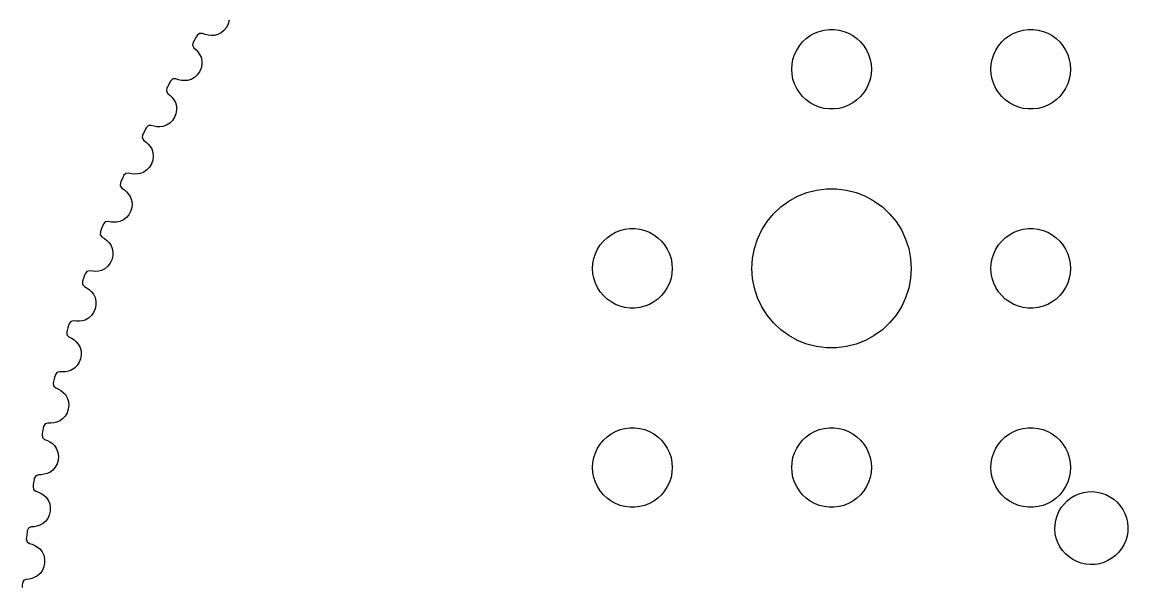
# Model space of a CAD drawing. Header units: metres. Extents: x -45.6 to 45.6, y 64.4 to 155.6.
# Drawn here: x -45.48 to -3.84, y 113.04 to 134.28 of the extents above; entities that cross this region are included whole.
import ezdxf

# ---------------------------------------------------------------- set-up
doc = ezdxf.new("R2010")
doc.units = ezdxf.units.M

msp = doc.modelspace()

# ---------------------------------------------------------------- linework, layer by layer
for p, q in [((-37.7272, 134.206), (-37.7926, 134.077)), ((-37.6895, 134.345), (-37.7272, 134.206)), ((-38.9174, 133.732), (-38.9691, 133.647)), ((-38.8925, 133.773), (-38.9174, 133.732)), ((-38.8007, 133.848), (-38.8925, 133.773)), ((-38.6918, 133.845), (-38.8007, 133.848)), ((-38.5887, 133.806), (-38.6918, 133.845)), ((-38.4814, 133.78), (-38.5887, 133.806)), ((-38.3705, 133.766), (-38.4814, 133.78)), ((-38.2572, 133.765), (-38.3705, 133.766)), ((-38.1184, 133.803), (-38.2572, 133.765)), ((-37.9922, 133.87), (-38.1184, 133.803)), ((-37.8823, 133.963), (-37.9922, 133.87)), ((-37.7926, 134.077), (-37.8823, 133.963)), ((-15.9561, 133.656), (-15.8037, 133.766)), ((-15.8037, 133.766), (-15.6387, 133.857)), ((-15.6387, 133.857), (-15.4635, 133.927)), ((-15.4635, 133.927), (-15.2811, 133.973)), ((-15.2811, 133.973), (-15.0942, 133.997)), ((-15.0942, 133.997), (-14.9058, 133.997)), ((-14.9058, 133.997), (-14.7189, 133.973)), ((-14.7189, 133.973), (-14.5365, 133.927)), ((-14.5365, 133.927), (-14.3613, 133.857)), ((-14.3613, 133.857), (-14.1963, 133.766)), ((-14.1963, 133.766), (-14.0439, 133.656)), ((-8.45613, 133.656), (-8.30373, 133.766)), ((-8.30373, 133.766), (-8.13866, 133.857)), ((-8.13866, 133.857), (-7.96352, 133.927)), ((-7.96352, 133.927), (-7.78107, 133.973)), ((-7.78107, 133.973), (-7.59418, 133.997)), ((-7.59418, 133.997), (-7.40581, 133.997)), ((-7.40581, 133.997), (-7.21892, 133.973)), ((-7.21892, 133.973), (-7.03647, 133.927)), ((-7.03647, 133.927), (-6.86133, 133.857)), ((-6.86133, 133.857), (-6.69626, 133.766)), ((-6.69626, 133.766), (-6.54385, 133.656)), ((-39.0453, 133.521), (-39.0693, 133.405)), ((-39.0693, 133.405), (-39.0167, 133.31)), ((-39.0206, 133.562), (-39.0453, 133.521)), ((-38.9691, 133.647), (-39.0206, 133.562)), ((-39.0167, 133.31), (-38.9344, 133.236)), ((-16.3145, 133.223), (-16.2135, 133.382)), ((-16.2135, 133.382), (-16.0934, 133.527)), ((-16.0934, 133.527), (-15.9561, 133.656)), ((-14.0439, 133.656), (-13.9065, 133.527)), ((-13.9065, 133.527), (-13.7865, 133.382)), ((-13.7865, 133.382), (-13.6855, 133.223)), ((-8.81445, 133.223), (-8.71352, 133.382)), ((-8.71352, 133.382), (-8.59344, 133.527)), ((-8.59344, 133.527), (-8.45613, 133.656)), ((-6.54385, 133.656), (-6.40654, 133.527)), ((-6.40654, 133.527), (-6.28647, 133.382)), ((-6.28647, 133.382), (-6.18553, 133.223)), ((-38.9344, 133.236), (-38.8615, 133.153)), ((-38.8615, 133.153), (-38.7984, 133.061)), ((-38.7984, 133.061), (-38.7455, 132.961)), ((-38.7455, 132.961), (-38.7142, 132.821)), ((-16.4882, 132.688), (-16.4529, 132.873)), ((-16.4529, 132.873), (-16.3947, 133.052)), ((-16.3947, 133.052), (-16.3145, 133.223)), ((-13.6855, 133.223), (-13.6053, 133.052)), ((-13.6053, 133.052), (-13.5471, 132.873)), ((-13.5471, 132.873), (-13.5118, 132.688)), ((-8.98816, 132.688), (-8.95287, 132.873)), ((-8.95287, 132.873), (-8.89465, 133.052)), ((-8.89465, 133.052), (-8.81445, 133.223)), ((-6.18553, 133.223), (-6.10533, 133.052)), ((-6.10533, 133.052), (-6.04712, 132.873)), ((-6.04712, 132.873), (-6.01183, 132.688)), ((-38.7472, 132.537), (-38.8068, 132.405)), ((-38.7155, 132.678), (-38.7472, 132.537)), ((-38.7142, 132.821), (-38.7155, 132.678)), ((-16.5, 132.5), (-16.4882, 132.688)), ((-16.4882, 132.312), (-16.5, 132.5)), ((-13.5118, 132.688), (-13.5, 132.5)), ((-13.5, 132.5), (-13.5118, 132.312)), ((-9, 132.5), (-8.98816, 132.688)), ((-8.98816, 132.312), (-9, 132.5)), ((-6.01183, 132.688), (-6, 132.5)), ((-6, 132.5), (-6.01183, 132.312)), ((-39.8924, 132.054), (-39.9156, 132.012)), ((-39.804, 132.133), (-39.8924, 132.054)), ((-39.6951, 132.135), (-39.804, 132.133)), ((-39.5904, 132.1), (-39.6951, 132.135)), ((-39.482, 132.079), (-39.5904, 132.1)), ((-39.3707, 132.07), (-39.482, 132.079)), ((-39.2574, 132.074), (-39.3707, 132.07)), ((-39.1204, 132.117), (-39.2574, 132.074)), ((-38.9972, 132.19), (-39.1204, 132.117)), ((-38.8915, 132.287), (-38.9972, 132.19)), ((-38.8068, 132.405), (-38.8915, 132.287)), ((-16.4529, 132.127), (-16.4882, 132.312)), ((-16.3947, 131.948), (-16.4529, 132.127)), ((-13.5471, 132.127), (-13.6053, 131.948)), ((-13.5118, 132.312), (-13.5471, 132.127)), ((-8.95287, 132.127), (-8.98816, 132.312)), ((-8.89465, 131.948), (-8.95287, 132.127)), ((-6.04712, 132.127), (-6.10533, 131.948)), ((-6.01183, 132.312), (-6.04712, 132.127)), ((-40.0341, 131.795), (-40.053, 131.679)), ((-40.053, 131.679), (-39.9963, 131.586)), ((-40.0112, 131.837), (-40.0341, 131.795)), ((-39.9635, 131.925), (-40.0112, 131.837)), ((-39.9156, 132.012), (-39.9635, 131.925)), ((-16.3145, 131.777), (-16.3947, 131.948)), ((-16.2135, 131.618), (-16.3145, 131.777)), ((-16.0934, 131.473), (-16.2135, 131.618)), ((-13.7865, 131.618), (-13.9065, 131.473)), ((-13.6855, 131.777), (-13.7865, 131.618)), ((-13.6053, 131.948), (-13.6855, 131.777)), ((-8.81445, 131.777), (-8.89465, 131.948)), ((-8.71352, 131.618), (-8.81445, 131.777)), ((-8.59344, 131.473), (-8.71352, 131.618)), ((-6.28647, 131.618), (-6.40654, 131.473)), ((-6.18553, 131.777), (-6.28647, 131.618)), ((-6.10533, 131.948), (-6.18553, 131.777)), ((-39.9963, 131.586), (-39.9109, 131.516)), ((-39.9109, 131.516), (-39.8345, 131.436)), ((-39.8345, 131.436), (-39.7674, 131.347)), ((-39.7674, 131.347), (-39.7101, 131.249)), ((-39.7101, 131.249), (-39.6728, 131.11)), ((-15.9561, 131.344), (-16.0934, 131.473)), ((-15.8037, 131.234), (-15.9561, 131.344)), ((-15.6387, 131.143), (-15.8037, 131.234)), ((-14.1963, 131.234), (-14.3613, 131.143)), ((-14.0439, 131.344), (-14.1963, 131.234)), ((-13.9065, 131.473), (-14.0439, 131.344)), ((-8.45613, 131.344), (-8.59344, 131.473)), ((-8.30373, 131.234), (-8.45613, 131.344)), ((-8.13866, 131.143), (-8.30373, 131.234)), ((-6.69626, 131.234), (-6.86133, 131.143)), ((-6.54385, 131.344), (-6.69626, 131.234)), ((-6.40654, 131.473), (-6.54385, 131.344)), ((-39.6934, 130.826), (-39.7472, 130.691)), ((-39.6679, 130.967), (-39.6934, 130.826)), ((-39.6728, 131.11), (-39.6679, 130.967)), ((-15.4635, 131.073), (-15.6387, 131.143)), ((-15.2811, 131.027), (-15.4635, 131.073)), ((-15.0942, 131.003), (-15.2811, 131.027)), ((-14.9058, 131.003), (-15.0942, 131.003)), ((-14.7189, 131.027), (-14.9058, 131.003)), ((-14.5365, 131.073), (-14.7189, 131.027)), ((-14.3613, 131.143), (-14.5365, 131.073)), ((-7.96352, 131.073), (-8.13866, 131.143)), ((-7.78107, 131.027), (-7.96352, 131.073)), ((-7.59418, 131.003), (-7.78107, 131.027)), ((-7.40581, 131.003), (-7.59418, 131.003)), ((-7.21892, 131.027), (-7.40581, 131.003)), ((-7.03647, 131.073), (-7.21892, 131.027)), ((-6.86133, 131.143), (-7.03647, 131.073)), ((-40.7315, 130.375), (-40.8164, 130.293)), ((-40.6228, 130.382), (-40.7315, 130.375)), ((-40.5167, 130.352), (-40.6228, 130.382)), ((-40.4075, 130.335), (-40.5167, 130.352)), ((-40.0479, 130.39), (-40.183, 130.341)), ((-39.928, 130.468), (-40.0479, 130.39)), ((-39.8266, 130.57), (-39.928, 130.468)), ((-39.7472, 130.691), (-39.8266, 130.57)), ((-40.9467, 130.028), (-40.9605, 129.911)), ((-40.9257, 130.071), (-40.9467, 130.028)), ((-40.8818, 130.161), (-40.9257, 130.071)), ((-40.8377, 130.25), (-40.8818, 130.161)), ((-40.8164, 130.293), (-40.8377, 130.25)), ((-40.2959, 130.332), (-40.4075, 130.335)), ((-40.183, 130.341), (-40.2959, 130.332)), ((-40.9605, 129.911), (-40.8997, 129.82)), ((-40.8997, 129.82), (-40.8114, 129.755)), ((-40.8114, 129.755), (-40.7316, 129.678)), ((-40.7316, 129.678), (-40.6607, 129.592)), ((-40.6607, 129.592), (-40.5992, 129.497)), ((-40.5992, 129.497), (-40.5558, 129.36)), ((-40.5447, 129.217), (-40.564, 129.075)), ((-40.5558, 129.36), (-40.5447, 129.217)), ((-40.7828, 128.707), (-40.8992, 128.623)), ((-40.686, 128.813), (-40.7828, 128.707)), ((-40.6119, 128.938), (-40.686, 128.813)), ((-40.564, 129.075), (-40.6119, 128.938)), ((-41.7622, 128.267), (-41.7814, 128.223)), ((-41.7223, 128.358), (-41.7622, 128.267)), ((-41.6821, 128.449), (-41.7223, 128.358)), ((-41.6627, 128.493), (-41.6821, 128.449)), ((-41.5815, 128.579), (-41.6627, 128.493)), ((-41.4732, 128.591), (-41.5815, 128.579)), ((-41.3659, 128.565), (-41.4732, 128.591)), ((-41.256, 128.553), (-41.3659, 128.565)), ((-41.1444, 128.555), (-41.256, 128.553)), ((-41.032, 128.569), (-41.1444, 128.555)), ((-40.8992, 128.623), (-41.032, 128.569)), ((-41.7814, 128.223), (-41.79, 128.105)), ((-41.79, 128.105), (-41.7254, 128.018)), ((-41.7254, 128.018), (-41.6342, 127.956)), ((-41.6342, 127.956), (-41.5511, 127.883)), ((-41.5511, 127.883), (-41.4766, 127.8)), ((-16.2773, 127.714), (-15.927, 127.853)), ((-15.927, 127.853), (-15.5621, 127.947)), ((-15.5621, 127.947), (-15.1884, 127.994)), ((-15.1884, 127.994), (-14.8116, 127.994)), ((-14.8116, 127.994), (-14.4379, 127.947)), ((-14.4379, 127.947), (-14.0729, 127.853)), ((-14.0729, 127.853), (-13.7227, 127.714)), ((-41.4766, 127.8), (-41.411, 127.707)), ((-41.411, 127.707), (-41.3617, 127.572)), ((-41.3617, 127.572), (-41.3444, 127.43)), ((-16.9123, 127.312), (-16.6075, 127.533)), ((-16.6075, 127.533), (-16.2773, 127.714)), ((-13.7227, 127.714), (-13.3925, 127.533)), ((-13.3925, 127.533), (-13.0877, 127.312)), ((-41.4679, 127.02), (-41.5599, 126.91)), ((-41.3993, 127.148), (-41.4679, 127.02)), ((-41.3574, 127.287), (-41.3993, 127.148)), ((-41.3444, 127.43), (-41.3574, 127.287)), ((-17.427, 126.763), (-17.1869, 127.054)), ((-17.1869, 127.054), (-16.9123, 127.312)), ((-13.0877, 127.312), (-12.8131, 127.054)), ((-12.8131, 127.054), (-12.5729, 126.763)), ((-42.4472, 126.614), (-42.4834, 126.521)), ((-42.4297, 126.658), (-42.4472, 126.614)), ((-42.3523, 126.748), (-42.4297, 126.658)), ((-42.2446, 126.764), (-42.3523, 126.748)), ((-42.1364, 126.743), (-42.2446, 126.764)), ((-42.026, 126.736), (-42.1364, 126.743)), ((-41.9146, 126.742), (-42.026, 126.736)), ((-41.8028, 126.761), (-41.9146, 126.742)), ((-41.6726, 126.822), (-41.8028, 126.761)), ((-41.5599, 126.91), (-41.6726, 126.822)), ((-17.6289, 126.445), (-17.427, 126.763)), ((-12.5729, 126.763), (-12.3711, 126.445)), ((-42.5365, 126.383), (-42.54, 126.265)), ((-42.54, 126.265), (-42.4716, 126.18)), ((-42.5193, 126.428), (-42.5365, 126.383)), ((-42.4834, 126.521), (-42.5193, 126.428)), ((-23.4561, 126.156), (-23.3037, 126.266)), ((-23.3037, 126.266), (-23.1387, 126.357)), ((-23.1387, 126.357), (-22.9635, 126.427)), ((-22.9635, 126.427), (-22.7811, 126.473)), ((-22.7811, 126.473), (-22.5942, 126.497)), ((-22.5942, 126.497), (-22.4058, 126.497)), ((-22.4058, 126.497), (-22.2189, 126.473)), ((-22.2189, 126.473), (-22.0365, 126.427)), ((-22.0365, 126.427), (-21.8613, 126.357)), ((-21.8613, 126.357), (-21.6963, 126.266)), ((-21.6963, 126.266), (-21.5439, 126.156)), ((-17.7893, 126.104), (-17.6289, 126.445)), ((-12.3711, 126.445), (-12.2107, 126.104)), ((-8.45613, 126.156), (-8.30373, 126.266)), ((-8.30373, 126.266), (-8.13866, 126.357)), ((-8.13866, 126.357), (-7.96352, 126.427)), ((-7.96352, 126.427), (-7.78107, 126.473)), ((-7.78107, 126.473), (-7.59418, 126.497)), ((-7.59418, 126.497), (-7.40581, 126.497)), ((-7.40581, 126.497), (-7.21892, 126.473)), ((-7.21892, 126.473), (-7.03647, 126.427)), ((-7.03647, 126.427), (-6.86133, 126.357)), ((-6.86133, 126.357), (-6.69626, 126.266)), ((-6.69626, 126.266), (-6.54385, 126.156)), ((-42.4716, 126.18), (-42.3778, 126.122)), ((-42.3778, 126.122), (-42.2916, 126.053)), ((-42.2916, 126.053), (-42.2135, 125.974)), ((-42.2135, 125.974), (-42.1439, 125.884)), ((-42.1439, 125.884), (-42.0888, 125.751)), ((-23.8145, 125.723), (-23.7135, 125.882)), ((-23.7135, 125.882), (-23.5934, 126.027)), ((-23.5934, 126.027), (-23.4561, 126.156)), ((-21.5439, 126.156), (-21.4065, 126.027)), ((-21.4065, 126.027), (-21.2865, 125.882)), ((-21.2865, 125.882), (-21.1855, 125.723)), ((-17.9057, 125.746), (-17.7893, 126.104)), ((-12.2107, 126.104), (-12.0942, 125.746)), ((-8.81445, 125.723), (-8.71352, 125.882)), ((-8.71352, 125.882), (-8.59344, 126.027)), ((-8.59344, 126.027), (-8.45613, 126.156)), ((-6.54385, 126.156), (-6.40654, 126.027)), ((-6.40654, 126.027), (-6.28647, 125.882)), ((-6.28647, 125.882), (-6.18553, 125.723)), ((-42.0721, 125.467), (-42.1079, 125.326)), ((-42.0888, 125.751), (-42.0653, 125.61)), ((-42.0653, 125.61), (-42.0721, 125.467)), ((-23.9882, 125.188), (-23.9529, 125.373)), ((-23.9529, 125.373), (-23.8947, 125.552)), ((-23.8947, 125.552), (-23.8145, 125.723)), ((-21.1855, 125.723), (-21.1053, 125.552)), ((-21.1053, 125.552), (-21.0471, 125.373)), ((-21.0471, 125.373), (-21.0118, 125.188)), ((-18, 125), (-17.9763, 125.376)), ((-17.9763, 125.376), (-17.9057, 125.746)), ((-12.0942, 125.746), (-12.0237, 125.376)), ((-12.0237, 125.376), (-12, 125)), ((-8.98816, 125.188), (-8.95287, 125.373)), ((-8.95287, 125.373), (-8.89465, 125.552)), ((-8.89465, 125.552), (-8.81445, 125.723)), ((-6.18553, 125.723), (-6.10533, 125.552)), ((-6.10533, 125.552), (-6.04712, 125.373)), ((-6.04712, 125.373), (-6.01183, 125.188)), ((-42.3667, 124.988), (-42.4942, 124.922)), ((-42.258, 125.081), (-42.3667, 124.988)), ((-42.1708, 125.195), (-42.258, 125.081)), ((-42.1079, 125.326), (-42.1708, 125.195)), ((-24, 125), (-23.9882, 125.188)), ((-23.9882, 124.812), (-24, 125)), ((-21.0118, 125.188), (-21, 125)), ((-21, 125), (-21.0118, 124.812)), ((-17.9763, 124.624), (-18, 125)), ((-12, 125), (-12.0237, 124.624)), ((-9, 125), (-8.98816, 125.188)), ((-8.98816, 124.812), (-9, 125)), ((-6.01183, 125.188), (-6, 125)), ((-6, 125), (-6.01183, 124.812)), ((-43.1954, 124.558), (-43.2106, 124.512)), ((-43.1636, 124.652), (-43.1954, 124.558)), ((-43.1315, 124.746), (-43.1636, 124.652)), ((-43.116, 124.791), (-43.1315, 124.746)), ((-43.0425, 124.884), (-43.116, 124.791)), ((-42.9356, 124.905), (-43.0425, 124.884)), ((-42.8266, 124.889), (-42.9356, 124.905)), ((-42.7161, 124.887), (-42.8266, 124.889)), ((-42.605, 124.898), (-42.7161, 124.887)), ((-42.4942, 124.922), (-42.605, 124.898)), ((-23.9529, 124.627), (-23.9882, 124.812)), ((-23.8947, 124.448), (-23.9529, 124.627)), ((-21.0471, 124.627), (-21.1053, 124.448)), ((-21.0118, 124.812), (-21.0471, 124.627)), ((-17.9057, 124.254), (-17.9763, 124.624)), ((-12.0237, 124.624), (-12.0942, 124.254)), ((-8.95287, 124.627), (-8.98816, 124.812)), ((-8.89465, 124.448), (-8.95287, 124.627)), ((-6.04712, 124.627), (-6.10533, 124.448)), ((-6.01183, 124.812), (-6.04712, 124.627)), ((-43.2106, 124.512), (-43.209, 124.394)), ((-43.209, 124.394), (-43.1369, 124.312)), ((-43.1369, 124.312), (-43.0407, 124.259)), ((-43.0407, 124.259), (-42.9516, 124.193)), ((-42.9516, 124.193), (-42.8701, 124.117)), ((-42.8701, 124.117), (-42.7967, 124.031)), ((-23.8145, 124.277), (-23.8947, 124.448)), ((-23.7135, 124.118), (-23.8145, 124.277)), ((-23.5934, 123.973), (-23.7135, 124.118)), ((-21.2865, 124.118), (-21.4065, 123.973)), ((-21.1855, 124.277), (-21.2865, 124.118)), ((-21.1053, 124.448), (-21.1855, 124.277)), ((-17.7893, 123.896), (-17.9057, 124.254)), ((-12.0942, 124.254), (-12.2107, 123.896)), ((-8.81445, 124.277), (-8.89465, 124.448)), ((-8.71352, 124.118), (-8.81445, 124.277)), ((-8.59344, 123.973), (-8.71352, 124.118)), ((-6.28647, 124.118), (-6.40654, 123.973)), ((-6.18553, 124.277), (-6.28647, 124.118)), ((-6.10533, 124.448), (-6.18553, 124.277)), ((-42.7967, 124.031), (-42.7358, 123.9)), ((-42.7358, 123.9), (-42.7062, 123.761)), ((-42.7062, 123.761), (-42.7067, 123.617)), ((-23.4561, 123.844), (-23.5934, 123.973)), ((-23.3037, 123.734), (-23.4561, 123.844)), ((-23.1387, 123.643), (-23.3037, 123.734)), ((-21.6963, 123.734), (-21.8613, 123.643)), ((-21.5439, 123.844), (-21.6963, 123.734)), ((-21.4065, 123.973), (-21.5439, 123.844)), ((-17.6289, 123.555), (-17.7893, 123.896)), ((-12.2107, 123.896), (-12.3711, 123.555)), ((-8.45613, 123.844), (-8.59344, 123.973)), ((-8.30373, 123.734), (-8.45613, 123.844)), ((-8.13866, 123.643), (-8.30373, 123.734)), ((-6.69626, 123.734), (-6.86133, 123.643)), ((-6.54385, 123.844), (-6.69626, 123.734)), ((-6.40654, 123.973), (-6.54385, 123.844)), ((-42.7935, 123.341), (-42.8756, 123.223)), ((-42.7363, 123.475), (-42.7935, 123.341)), ((-42.7067, 123.617), (-42.7363, 123.475)), ((-22.9635, 123.573), (-23.1387, 123.643)), ((-22.7811, 123.527), (-22.9635, 123.573)), ((-22.5942, 123.503), (-22.7811, 123.527)), ((-22.4058, 123.503), (-22.5942, 123.503)), ((-22.2189, 123.527), (-22.4058, 123.503)), ((-22.0365, 123.573), (-22.2189, 123.527)), ((-21.8613, 123.643), (-22.0365, 123.573)), ((-17.427, 123.237), (-17.6289, 123.555)), ((-12.3711, 123.555), (-12.5729, 123.237)), ((-7.96352, 123.573), (-8.13866, 123.643)), ((-7.78107, 123.527), (-7.96352, 123.573)), ((-7.59418, 123.503), (-7.78107, 123.527)), ((-7.40581, 123.503), (-7.59418, 123.503)), ((-7.21892, 123.527), (-7.40581, 123.503)), ((-7.03647, 123.573), (-7.21892, 123.527)), ((-6.86133, 123.643), (-7.03647, 123.573)), ((-43.7201, 122.897), (-43.7337, 122.851)), ((-43.6508, 122.993), (-43.7201, 122.897)), ((-43.5449, 123.018), (-43.6508, 122.993)), ((-43.4353, 123.007), (-43.5449, 123.018)), ((-43.3248, 123.01), (-43.4353, 123.007)), ((-43.2142, 123.025), (-43.3248, 123.01)), ((-43.1046, 123.054), (-43.2142, 123.025)), ((-42.9801, 123.126), (-43.1046, 123.054)), ((-42.8756, 123.223), (-42.9801, 123.126)), ((-17.1869, 122.946), (-17.427, 123.237)), ((-16.9123, 122.688), (-17.1869, 122.946)), ((-12.8131, 122.946), (-13.0877, 122.688)), ((-12.5729, 123.237), (-12.8131, 122.946)), ((-43.7893, 122.66), (-43.8026, 122.614)), ((-43.8026, 122.614), (-43.7957, 122.496)), ((-43.7957, 122.496), (-43.7202, 122.417)), ((-43.7616, 122.755), (-43.7893, 122.66)), ((-43.7337, 122.851), (-43.7616, 122.755)), ((-16.6075, 122.467), (-16.9123, 122.688)), ((-16.2773, 122.286), (-16.6075, 122.467)), ((-13.3925, 122.467), (-13.7227, 122.286)), ((-13.0877, 122.688), (-13.3925, 122.467)), ((-43.7202, 122.417), (-43.6217, 122.368)), ((-43.6217, 122.368), (-43.5298, 122.306)), ((-43.5298, 122.306), (-43.4451, 122.234)), ((-43.4451, 122.234), (-43.368, 122.15)), ((-43.368, 122.15), (-43.3015, 122.023)), ((-43.3015, 122.023), (-43.2657, 121.885)), ((-15.927, 122.147), (-16.2773, 122.286)), ((-15.5621, 122.053), (-15.927, 122.147)), ((-15.1884, 122.006), (-15.5621, 122.053)), ((-14.4379, 122.053), (-14.8116, 122.006)), ((-14.0729, 122.147), (-14.4379, 122.053)), ((-13.7227, 122.286), (-14.0729, 122.147)), ((-43.26, 121.741), (-43.2834, 121.598)), ((-43.2657, 121.885), (-43.26, 121.741)), ((-14.8116, 122.006), (-15.1884, 122.006)), ((-43.5117, 121.238), (-43.633, 121.161)), ((-43.4115, 121.34), (-43.5117, 121.238)), ((-43.3347, 121.462), (-43.4115, 121.34)), ((-43.2834, 121.598), (-43.3347, 121.462)), ((-44.2763, 120.834), (-44.2999, 120.738)), ((-44.2526, 120.931), (-44.2763, 120.834)), ((-44.241, 120.977), (-44.2526, 120.931)), ((-44.176, 121.076), (-44.241, 120.977)), ((-44.0713, 121.107), (-44.176, 121.076)), ((-43.9613, 121.1), (-44.0713, 121.107)), ((-43.851, 121.108), (-43.9613, 121.1)), ((-43.7413, 121.128), (-43.851, 121.108)), ((-43.633, 121.161), (-43.7413, 121.128)), ((-44.2999, 120.738), (-44.3111, 120.691)), ((-44.3111, 120.691), (-44.2991, 120.573)), ((-44.2991, 120.573), (-44.2202, 120.498)), ((-44.2202, 120.498), (-44.1197, 120.453)), ((-44.1197, 120.453), (-44.0252, 120.396)), ((-44.0252, 120.396), (-43.9373, 120.327)), ((-43.9373, 120.327), (-43.8567, 120.247)), ((-43.8567, 120.247), (-43.7847, 120.123)), ((-43.7847, 120.123), (-43.743, 119.986)), ((-43.743, 119.986), (-43.731, 119.843)), ((-43.7934, 119.561), (-43.8649, 119.436)), ((-43.7481, 119.699), (-43.7934, 119.561)), ((-43.731, 119.843), (-43.7481, 119.699)), ((-44.6171, 119.139), (-44.6778, 119.037)), ((-44.5138, 119.174), (-44.6171, 119.139)), ((-44.4037, 119.172), (-44.5138, 119.174)), ((-44.2938, 119.184), (-44.4037, 119.172)), ((-44.1851, 119.21), (-44.2938, 119.184)), ((-44.0783, 119.247), (-44.1851, 119.21)), ((-43.9605, 119.33), (-44.0783, 119.247)), ((-43.8649, 119.436), (-43.9605, 119.33)), ((-44.7261, 118.795), (-44.7352, 118.748)), ((-44.7352, 118.748), (-44.7181, 118.631)), ((-44.7068, 118.893), (-44.7261, 118.795)), ((-44.6873, 118.99), (-44.7068, 118.893)), ((-44.6778, 119.037), (-44.6873, 118.99)), ((-23.4561, 118.656), (-23.3037, 118.766)), ((-23.3037, 118.766), (-23.1387, 118.857)), ((-23.1387, 118.857), (-22.9635, 118.927)), ((-22.9635, 118.927), (-22.7811, 118.973)), ((-22.7811, 118.973), (-22.5942, 118.997)), ((-22.5942, 118.997), (-22.4058, 118.997)), ((-22.4058, 118.997), (-22.2189, 118.973)), ((-22.2189, 118.973), (-22.0365, 118.927)), ((-22.0365, 118.927), (-21.8613, 118.857)), ((-21.8613, 118.857), (-21.6963, 118.766)), ((-21.6963, 118.766), (-21.5439, 118.656)), ((-15.9561, 118.656), (-15.8037, 118.766)), ((-15.8037, 118.766), (-15.6387, 118.857)), ((-15.6387, 118.857), (-15.4635, 118.927)), ((-15.4635, 118.927), (-15.2811, 118.973)), ((-15.2811, 118.973), (-15.0942, 118.997)), ((-15.0942, 118.997), (-14.9058, 118.997)), ((-14.9058, 118.997), (-14.7189, 118.973)), ((-14.7189, 118.973), (-14.5365, 118.927)), ((-14.5365, 118.927), (-14.3613, 118.857)), ((-14.3613, 118.857), (-14.1963, 118.766)), ((-14.1963, 118.766), (-14.0439, 118.656)), ((-8.45613, 118.656), (-8.30373, 118.766)), ((-8.30373, 118.766), (-8.13866, 118.857)), ((-8.13866, 118.857), (-7.96352, 118.927)), ((-7.96352, 118.927), (-7.78107, 118.973)), ((-7.78107, 118.973), (-7.59418, 118.997)), ((-7.59418, 118.997), (-7.40581, 118.997)), ((-7.40581, 118.997), (-7.21892, 118.973)), ((-7.21892, 118.973), (-7.03647, 118.927)), ((-7.03647, 118.927), (-6.86133, 118.857)), ((-6.86133, 118.857), (-6.69626, 118.766)), ((-6.69626, 118.766), (-6.54385, 118.656)), ((-44.7181, 118.631), (-44.636, 118.559)), ((-44.636, 118.559), (-44.5336, 118.519)), ((-44.5336, 118.519), (-44.4368, 118.466)), ((-44.4368, 118.466), (-44.346, 118.401)), ((-44.346, 118.401), (-44.2619, 118.324)), ((-44.2619, 118.324), (-44.1846, 118.203)), ((-23.8145, 118.223), (-23.7135, 118.382)), ((-23.7135, 118.382), (-23.5934, 118.527)), ((-23.5934, 118.527), (-23.4561, 118.656)), ((-21.5439, 118.656), (-21.4065, 118.527)), ((-21.4065, 118.527), (-21.2865, 118.382)), ((-21.2865, 118.382), (-21.1855, 118.223)), ((-16.3145, 118.223), (-16.2135, 118.382)), ((-16.2135, 118.382), (-16.0934, 118.527)), ((-16.0934, 118.527), (-15.9561, 118.656)), ((-14.0439, 118.656), (-13.9065, 118.527)), ((-13.9065, 118.527), (-13.7865, 118.382)), ((-13.7865, 118.382), (-13.6855, 118.223)), ((-8.81445, 118.223), (-8.71352, 118.382)), ((-8.71352, 118.382), (-8.59344, 118.527)), ((-8.59344, 118.527), (-8.45613, 118.656)), ((-6.54385, 118.656), (-6.40654, 118.527)), ((-6.40654, 118.527), (-6.28647, 118.382)), ((-6.28647, 118.382), (-6.18553, 118.223)), ((-44.1846, 118.203), (-44.1369, 118.069)), ((-44.1369, 118.069), (-44.1187, 117.926)), ((-44.1187, 117.926), (-44.1295, 117.781)), ((-23.9882, 117.688), (-23.9529, 117.873)), ((-23.9529, 117.873), (-23.8947, 118.052)), ((-23.8947, 118.052), (-23.8145, 118.223)), ((-21.1855, 118.223), (-21.1053, 118.052)), ((-21.1053, 118.052), (-21.0471, 117.873)), ((-21.0471, 117.873), (-21.0118, 117.688)), ((-16.4882, 117.688), (-16.4529, 117.873)), ((-16.4529, 117.873), (-16.3947, 118.052)), ((-16.3947, 118.052), (-16.3145, 118.223)), ((-13.6855, 118.223), (-13.6053, 118.052)), ((-13.6053, 118.052), (-13.5471, 117.873)), ((-13.5471, 117.873), (-13.5118, 117.688)), ((-8.98816, 117.688), (-8.95287, 117.873)), ((-8.95287, 117.873), (-8.89465, 118.052)), ((-8.89465, 118.052), (-8.81445, 118.223)), ((-6.18553, 118.223), (-6.10533, 118.052)), ((-6.10533, 118.052), (-6.04712, 117.873)), ((-6.04712, 117.873), (-6.01183, 117.688)), ((-44.2347, 117.514), (-44.3257, 117.403)), ((-44.1688, 117.642), (-44.2347, 117.514)), ((-44.1295, 117.781), (-44.1688, 117.642)), ((-24, 117.5), (-23.9882, 117.688)), ((-23.9882, 117.312), (-24, 117.5)), ((-21.0118, 117.688), (-21, 117.5)), ((-21, 117.5), (-21.0118, 117.312)), ((-16.5, 117.5), (-16.4882, 117.688)), ((-16.4882, 117.312), (-16.5, 117.5)), ((-13.5118, 117.688), (-13.5, 117.5)), ((-13.5, 117.5), (-13.5118, 117.312)), ((-9, 117.5), (-8.98816, 117.688)), ((-8.98816, 117.312), (-9, 117.5)), ((-6.01183, 117.688), (-6, 117.5)), ((-6, 117.5), (-6.01183, 117.312)), ((-45.0369, 117.032), (-45.0521, 116.934)), ((-45.0294, 117.08), (-45.0369, 117.032)), ((-44.9733, 117.184), (-45.0294, 117.08)), ((-44.8716, 117.223), (-44.9733, 117.184)), ((-44.7615, 117.227), (-44.8716, 117.223)), ((-44.6522, 117.243), (-44.7615, 117.227)), ((-44.5447, 117.273), (-44.6522, 117.243)), ((-44.4397, 117.316), (-44.5447, 117.273)), ((-44.3257, 117.403), (-44.4397, 117.316)), ((-23.9529, 117.127), (-23.9882, 117.312)), ((-23.8947, 116.948), (-23.9529, 117.127)), ((-21.0471, 117.127), (-21.1053, 116.948)), ((-21.0118, 117.312), (-21.0471, 117.127)), ((-16.4529, 117.127), (-16.4882, 117.312)), ((-16.3947, 116.948), (-16.4529, 117.127)), ((-13.5471, 117.127), (-13.6053, 116.948)), ((-13.5118, 117.312), (-13.5471, 117.127)), ((-8.95287, 117.127), (-8.98816, 117.312)), ((-8.89465, 116.948), (-8.95287, 117.127)), ((-6.04712, 117.127), (-6.10533, 116.948)), ((-6.01183, 117.312), (-6.04712, 117.127)), ((-45.0671, 116.836), (-45.0742, 116.789)), ((-45.0742, 116.789), (-45.052, 116.672)), ((-45.0521, 116.934), (-45.0671, 116.836)), ((-45.052, 116.672), (-44.9669, 116.604)), ((-23.8145, 116.777), (-23.8947, 116.948)), ((-23.7135, 116.618), (-23.8145, 116.777)), ((-23.5934, 116.473), (-23.7135, 116.618)), ((-21.2865, 116.618), (-21.4065, 116.473)), ((-21.1855, 116.777), (-21.2865, 116.618)), ((-21.1053, 116.948), (-21.1855, 116.777)), ((-16.3145, 116.777), (-16.3947, 116.948)), ((-16.2135, 116.618), (-16.3145, 116.777)), ((-16.0934, 116.473), (-16.2135, 116.618)), ((-13.7865, 116.618), (-13.9065, 116.473)), ((-13.6855, 116.777), (-13.7865, 116.618)), ((-13.6053, 116.948), (-13.6855, 116.777)), ((-8.81445, 116.777), (-8.89465, 116.948)), ((-8.71352, 116.618), (-8.81445, 116.777)), ((-8.59344, 116.473), (-8.71352, 116.618)), ((-6.28647, 116.618), (-6.40654, 116.473)), ((-6.18553, 116.777), (-6.28647, 116.618)), ((-6.10533, 116.948), (-6.18553, 116.777)), ((-44.9669, 116.604), (-44.8628, 116.568)), ((-44.8628, 116.568), (-44.7637, 116.519)), ((-44.7637, 116.519), (-44.6702, 116.458)), ((-44.6702, 116.458), (-44.5829, 116.386)), ((-44.5829, 116.386), (-44.5004, 116.268)), ((-44.5004, 116.268), (-44.4469, 116.136)), ((-23.4561, 116.344), (-23.5934, 116.473)), ((-23.3037, 116.234), (-23.4561, 116.344)), ((-23.1387, 116.143), (-23.3037, 116.234)), ((-21.6963, 116.234), (-21.8613, 116.143)), ((-21.5439, 116.344), (-21.6963, 116.234)), ((-21.4065, 116.473), (-21.5439, 116.344)), ((-15.9561, 116.344), (-16.0934, 116.473)), ((-15.8037, 116.234), (-15.9561, 116.344)), ((-15.6387, 116.143), (-15.8037, 116.234)), ((-14.1963, 116.234), (-14.3613, 116.143)), ((-14.0439, 116.344), (-14.1963, 116.234)), ((-13.9065, 116.473), (-14.0439, 116.344)), ((-8.45613, 116.344), (-8.59344, 116.473)), ((-8.30373, 116.234), (-8.45613, 116.344)), ((-8.13866, 116.143), (-8.30373, 116.234)), ((-6.69626, 116.234), (-6.86133, 116.143)), ((-6.54385, 116.344), (-6.69626, 116.234)), ((-6.40654, 116.473), (-6.54385, 116.344)), ((-6.24631, 116.124), (-6.12421, 116.246)), ((-6.12421, 116.246), (-5.98776, 116.352)), ((-5.98776, 116.352), (-5.83914, 116.44)), ((-5.83914, 116.44), (-5.68066, 116.509)), ((-5.68066, 116.509), (-5.51485, 116.557)), ((-5.51485, 116.557), (-5.3443, 116.584)), ((-5.3443, 116.584), (-5.17172, 116.589)), ((-5.17172, 116.589), (-4.9998, 116.573)), ((-4.9998, 116.573), (-4.8313, 116.535)), ((-4.8313, 116.535), (-4.66882, 116.477)), ((-4.66882, 116.477), (-4.51497, 116.398)), ((-4.51497, 116.398), (-4.37216, 116.301)), ((-4.37216, 116.301), (-4.24263, 116.187)), ((-44.4269, 115.849), (-44.4601, 115.708)), ((-44.4469, 116.136), (-44.4224, 115.994)), ((-44.4224, 115.994), (-44.4269, 115.849)), ((-22.9635, 116.073), (-23.1387, 116.143)), ((-22.7811, 116.027), (-22.9635, 116.073)), ((-22.5942, 116.003), (-22.7811, 116.027)), ((-22.4058, 116.003), (-22.5942, 116.003)), ((-22.2189, 116.027), (-22.4058, 116.003)), ((-22.0365, 116.073), (-22.2189, 116.027)), ((-21.8613, 116.143), (-22.0365, 116.073)), ((-15.4635, 116.073), (-15.6387, 116.143)), ((-15.2811, 116.027), (-15.4635, 116.073)), ((-15.0942, 116.003), (-15.2811, 116.027)), ((-14.9058, 116.003), (-15.0942, 116.003)), ((-14.7189, 116.027), (-14.9058, 116.003)), ((-14.5365, 116.073), (-14.7189, 116.027)), ((-14.3613, 116.143), (-14.5365, 116.073)), ((-7.96352, 116.073), (-8.13866, 116.143)), ((-7.78107, 116.027), (-7.96352, 116.073)), ((-7.59418, 116.003), (-7.78107, 116.027)), ((-7.40581, 116.003), (-7.59418, 116.003)), ((-7.21892, 116.027), (-7.40581, 116.003)), ((-7.03647, 116.073), (-7.21892, 116.027)), ((-6.86133, 116.143), (-7.03647, 116.073)), ((-6.50862, 115.681), (-6.44003, 115.839)), ((-6.44003, 115.839), (-6.35214, 115.988)), ((-6.35214, 115.988), (-6.24631, 116.124)), ((-4.24263, 116.187), (-4.12845, 116.058)), ((-4.12845, 116.058), (-4.03139, 115.915)), ((-4.03139, 115.915), (-3.95299, 115.761)), ((-44.7166, 115.371), (-44.8196, 115.323)), ((-44.6064, 115.463), (-44.7166, 115.371)), ((-44.5204, 115.577), (-44.6064, 115.463)), ((-44.4601, 115.708), (-44.5204, 115.577)), ((-6.5838, 115.344), (-6.55679, 115.515)), ((-6.55679, 115.515), (-6.50862, 115.681)), ((-3.95299, 115.761), (-3.8945, 115.599)), ((-3.8945, 115.599), (-3.85683, 115.43)), ((-3.85683, 115.43), (-3.84059, 115.258)), ((-45.3117, 114.962), (-45.3224, 114.864)), ((-45.3008, 115.061), (-45.3117, 114.962)), ((-45.2954, 115.109), (-45.3008, 115.061)), ((-45.2438, 115.216), (-45.2954, 115.109)), ((-45.144, 115.259), (-45.2438, 115.216)), ((-45.0341, 115.267), (-45.144, 115.259)), ((-44.9257, 115.289), (-45.0341, 115.267)), ((-44.8196, 115.323), (-44.9257, 115.289)), ((-6.58923, 115.172), (-6.5838, 115.344)), ((-6.57298, 115), (-6.58923, 115.172)), ((-6.53531, 114.831), (-6.57298, 115)), ((-3.84601, 115.086), (-3.87302, 114.915)), ((-3.84059, 115.258), (-3.84601, 115.086)), ((-45.3224, 114.864), (-45.3275, 114.816)), ((-45.3275, 114.816), (-45.3002, 114.701)), ((-45.3002, 114.701), (-45.2122, 114.637)), ((-45.2122, 114.637), (-45.1066, 114.605)), ((-45.1066, 114.605), (-45.0055, 114.56)), ((-45.0055, 114.56), (-44.9094, 114.504)), ((-6.47682, 114.669), (-6.53531, 114.831)), ((-6.39842, 114.515), (-6.47682, 114.669)), ((-3.98978, 114.591), (-4.07767, 114.442)), ((-3.92119, 114.749), (-3.98978, 114.591)), ((-3.87302, 114.915), (-3.92119, 114.749)), ((-44.9094, 114.504), (-44.819, 114.435)), ((-44.819, 114.435), (-44.7314, 114.321)), ((-44.7314, 114.321), (-44.6722, 114.191)), ((-44.6722, 114.191), (-44.6416, 114.05)), ((-6.30136, 114.372), (-6.39842, 114.515)), ((-6.18718, 114.243), (-6.30136, 114.372)), ((-6.05765, 114.128), (-6.18718, 114.243)), ((-5.91484, 114.031), (-6.05765, 114.128)), ((-4.3056, 114.184), (-4.44205, 114.078)), ((-4.1835, 114.306), (-4.3056, 114.184)), ((-4.07767, 114.442), (-4.1835, 114.306)), ((-44.6667, 113.763), (-44.7213, 113.63)), ((-44.6398, 113.905), (-44.6667, 113.763)), ((-44.6416, 114.05), (-44.6398, 113.905)), ((-5.76099, 113.953), (-5.91484, 114.031)), ((-5.59851, 113.895), (-5.76099, 113.953)), ((-5.43001, 113.857), (-5.59851, 113.895)), ((-5.2581, 113.841), (-5.43001, 113.857)), ((-5.08551, 113.846), (-5.2581, 113.841)), ((-4.91496, 113.873), (-5.08551, 113.846)), ((-4.74915, 113.921), (-4.91496, 113.873)), ((-4.59067, 113.99), (-4.74915, 113.921)), ((-4.44205, 114.078), (-4.59067, 113.99)), ((-45.3304, 113.285), (-45.4283, 113.237)), ((-45.221, 113.298), (-45.3304, 113.285)), ((-45.1136, 113.324), (-45.221, 113.298)), ((-45.0091, 113.363), (-45.1136, 113.324)), ((-44.9082, 113.415), (-45.0091, 113.363)), ((-44.8022, 113.512), (-44.9082, 113.415)), ((-44.7213, 113.63), (-44.8022, 113.512)), ((-45.4784, 113.08), (-45.485, 112.981)), ((-45.4751, 113.128), (-45.4784, 113.08)), ((-45.4283, 113.237), (-45.4751, 113.128))]:
    msp.add_line(p, q)

doc.saveas('drawing.dxf')
